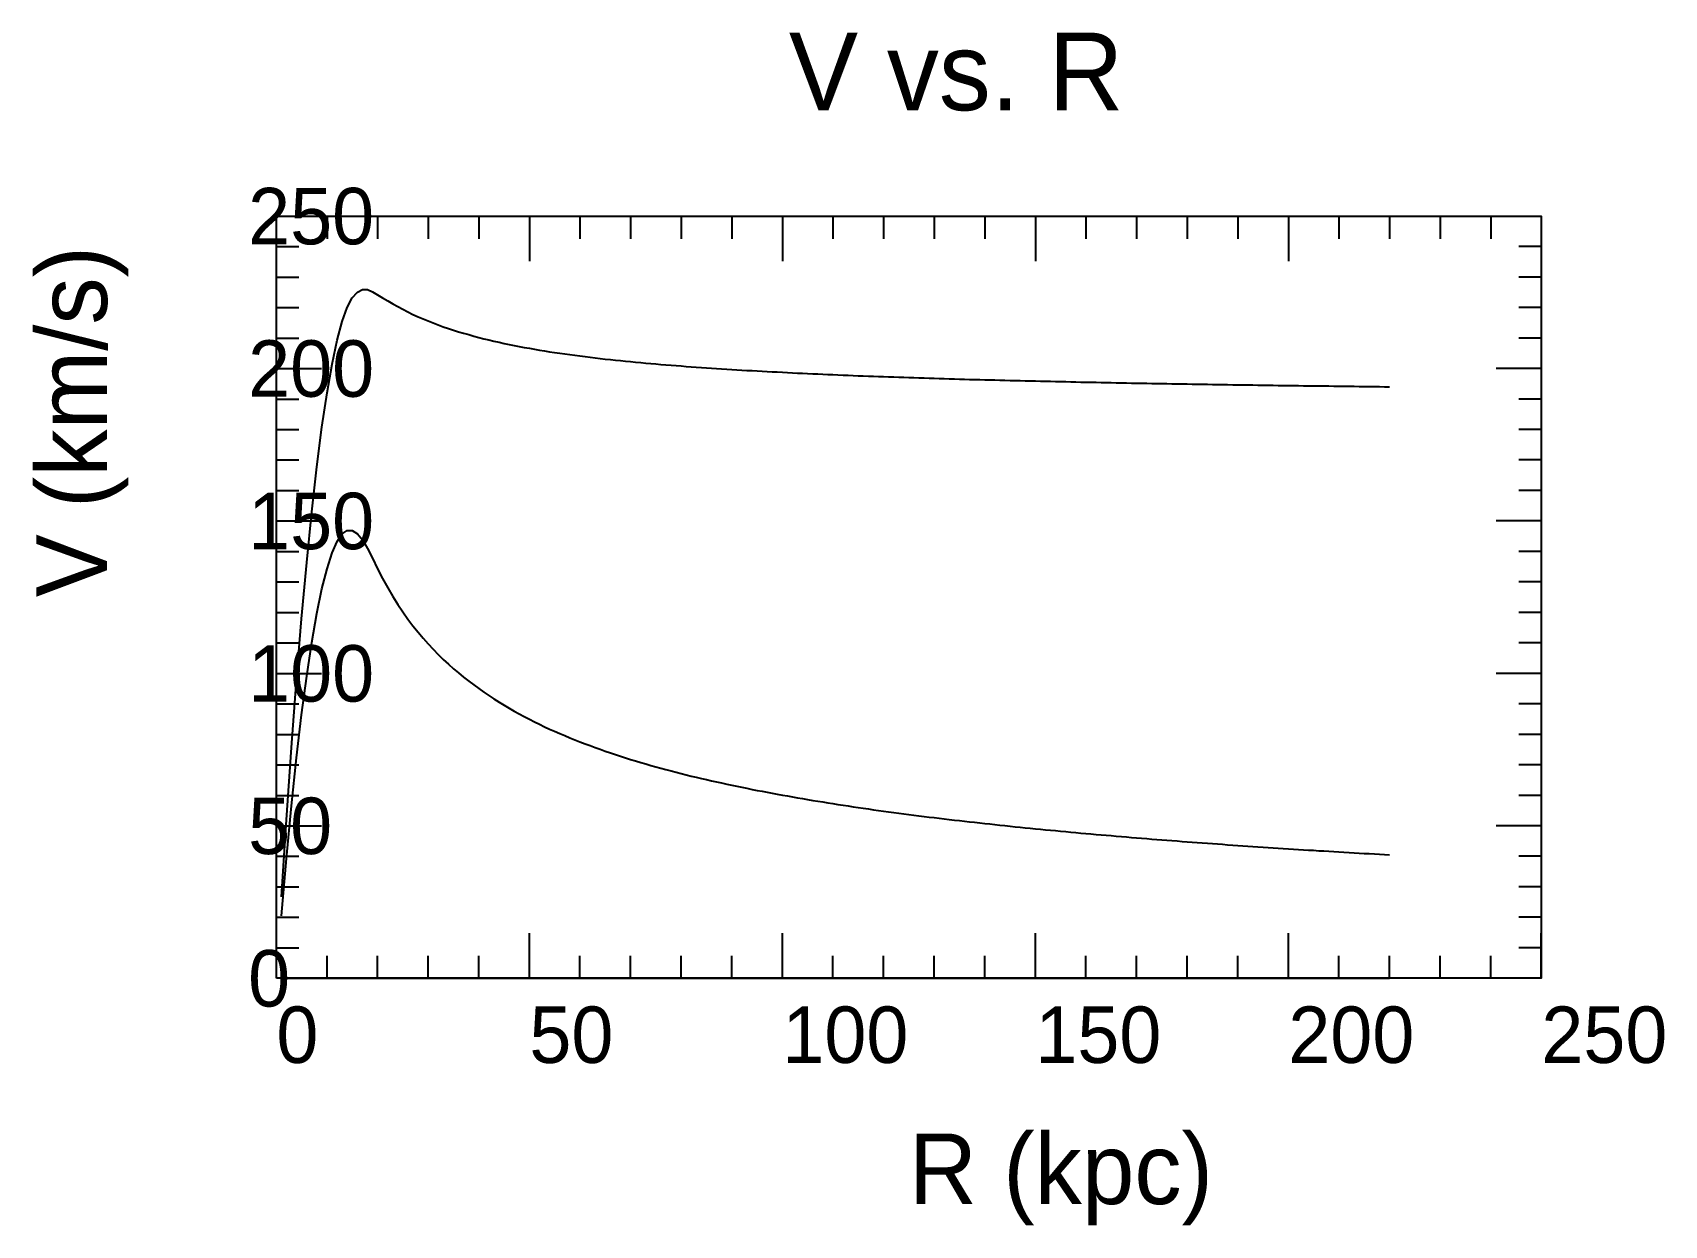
# Model space of a CAD drawing. Extents: x -35 to 197, y -35 to 134.
import ezdxf

# ---------------------------------------------------------------- set-up
doc = ezdxf.new("R2010")
doc.units = 0

msp = doc.modelspace()

# ---------------------------------------------------------------- linework, layer by layer
at = {"color": 0}
for p, q in [((7.17, 108), (7.17, 104.8)), ((14.34, 108), (14.34, 104.8)), ((21.5, 108), (21.5, 104.8)), ((28.67, 108), (28.67, 104.8)), ((35.84, 108), (35.84, 101.6)), ((43.01, 108), (43.01, 104.8)), ((50.18, 108), (50.18, 104.8)), ((57.34, 108), (57.34, 104.8)), ((64.51, 108), (64.51, 104.8)), ((71.68, 108), (71.68, 101.6)), ((78.85, 108), (78.85, 104.8)), ((86.02, 108), (86.02, 104.8)), ((93.18, 108), (93.18, 104.8)), ((100.35, 108), (100.35, 104.8)), ((107.52, 108), (107.52, 101.6)), ((114.69, 108), (114.69, 104.8)), ((121.86, 108), (121.86, 104.8)), ((129.02, 108), (129.02, 104.8)), ((136.19, 108), (136.19, 104.8)), ((143.36, 108), (143.36, 101.6)), ((150.53, 108), (150.53, 104.8)), ((157.7, 108), (157.7, 104.8)), ((164.86, 108), (164.86, 104.8)), ((172.03, 108), (172.03, 104.8)), ((179.2, 108), (179.2, 101.6)), ((0, 103.68), (3.2, 103.68)), ((179.2, 103.68), (176, 103.68)), ((0, 99.36), (3.2, 99.36)), ((179.2, 99.36), (176, 99.36)), ((0, 95.04), (3.2, 95.04)), ((179.2, 95.04), (176, 95.04)), ((0, 90.72), (3.2, 90.72)), ((179.2, 90.72), (176, 90.72)), ((0, 86.4), (6.4, 86.4)), ((179.2, 86.4), (172.8, 86.4)), ((0, 82.08), (3.2, 82.08)), ((179.2, 82.08), (176, 82.08)), ((0, 77.76), (3.2, 77.76)), ((179.2, 77.76), (176, 77.76)), ((0, 73.44), (3.2, 73.44)), ((179.2, 73.44), (176, 73.44)), ((0, 69.12), (3.2, 69.12)), ((179.2, 69.12), (176, 69.12)), ((0, 64.8), (6.4, 64.8)), ((179.2, 64.8), (172.8, 64.8)), ((0, 60.48), (3.2, 60.48)), ((179.2, 60.48), (176, 60.48)), ((0, 56.16), (3.2, 56.16)), ((179.2, 56.16), (176, 56.16)), ((0, 51.84), (3.2, 51.84)), ((179.2, 51.84), (176, 51.84)), ((0, 47.52), (3.2, 47.52)), ((179.2, 47.52), (176, 47.52)), ((0, 43.2), (6.4, 43.2)), ((179.2, 43.2), (172.8, 43.2)), ((0, 38.88), (3.2, 38.88)), ((179.2, 38.88), (176, 38.88)), ((0, 34.56), (3.2, 34.56)), ((179.2, 34.56), (176, 34.56)), ((0, 30.24), (3.2, 30.24)), ((179.2, 30.24), (176, 30.24)), ((0, 25.92), (3.2, 25.92)), ((179.2, 25.92), (176, 25.92)), ((0, 21.6), (6.4, 21.6)), ((179.2, 21.6), (172.8, 21.6)), ((0, 17.28), (3.2, 17.28)), ((179.2, 17.28), (176, 17.28)), ((0, 12.96), (3.2, 12.96)), ((179.2, 12.96), (176, 12.96)), ((0, 8.64), (3.2, 8.64)), ((179.2, 8.64), (176, 8.64)), ((35.84, 0), (35.84, 6.4)), ((71.68, 0), (71.68, 6.4)), ((107.52, 0), (107.52, 6.4)), ((143.36, 0), (143.36, 6.4)), ((179.2, 0), (179.2, 6.4)), ((0, 4.32), (3.2, 4.32)), ((7.17, 0), (7.17, 3.2)), ((14.34, 0), (14.34, 3.2)), ((21.5, 0), (21.5, 3.2)), ((28.67, 0), (28.67, 3.2)), ((43.01, 0), (43.01, 3.2)), ((50.18, 0), (50.18, 3.2)), ((57.34, 0), (57.34, 3.2)), ((64.51, 0), (64.51, 3.2)), ((78.85, 0), (78.85, 3.2)), ((86.02, 0), (86.02, 3.2)), ((93.18, 0), (93.18, 3.2)), ((100.35, 0), (100.35, 3.2)), ((114.69, 0), (114.69, 3.2)), ((121.86, 0), (121.86, 3.2)), ((129.02, 0), (129.02, 3.2)), ((136.19, 0), (136.19, 3.2)), ((150.53, 0), (150.53, 3.2)), ((157.7, 0), (157.7, 3.2)), ((164.86, 0), (164.86, 3.2)), ((172.03, 0), (172.03, 3.2)), ((179.2, 4.32), (176, 4.32))]:
    msp.add_line(p, q, dxfattribs=at)
msp.add_lwpolyline([(0, 0), (0, 108), (179.2, 108), (179.2, 0)], close=True, dxfattribs=at)
at = {"color": 3}
msp.add_lwpolyline([(0.72, 11.56), (1.43, 22.47), (2.15, 32.7), (2.87, 42.19), (3.58, 50.93), (4.3, 58.9), (5.02, 66.08), (5.73, 72.49), (6.45, 78.11), (7.17, 82.95), (7.88, 87.04), (8.6, 90.4), (9.32, 93.05), (10.04, 95.04), (10.75, 96.41), (11.47, 97.24), (12.19, 97.6), (12.9, 97.58), (13.62, 97.29), (14.34, 96.86), (15.05, 96.42), (15.77, 95.98), (16.49, 95.57), (17.2, 95.17), (17.92, 94.79), (18.64, 94.43), (19.35, 94.08), (20.07, 93.75), (20.79, 93.44), (21.5, 93.14), (22.22, 92.86), (22.94, 92.58), (23.65, 92.33), (24.37, 92.08), (25.09, 91.84), (25.8, 91.62), (26.52, 91.4), (27.24, 91.2), (27.96, 91), (28.67, 90.81), (29.39, 90.63), (30.11, 90.45), (30.82, 90.28), (31.54, 90.12), (32.26, 89.97), (32.97, 89.82), (33.69, 89.67), (34.41, 89.53), (35.12, 89.4), (35.84, 89.27), (36.56, 89.14), (37.27, 89.02), (37.99, 88.91), (38.71, 88.79), (39.42, 88.68), (40.14, 88.58), (40.86, 88.48), (41.57, 88.38), (42.29, 88.28), (43.01, 88.18), (43.72, 88.09), (44.44, 88.01), (45.16, 87.92), (45.88, 87.84), (46.59, 87.75), (47.31, 87.68), (48.03, 87.6), (48.74, 87.52), (49.46, 87.45), (50.18, 87.38), (50.89, 87.31), (51.61, 87.24), (52.33, 87.18), (53.04, 87.11), (53.76, 87.05), (54.48, 86.99), (55.19, 86.93), (55.91, 86.87), (56.63, 86.82), (57.34, 86.76), (58.06, 86.71), (58.78, 86.65), (59.49, 86.6), (60.21, 86.55), (60.93, 86.5), (61.64, 86.45), (62.36, 86.41), (63.08, 86.36), (63.8, 86.31), (64.51, 86.27), (65.23, 86.23), (65.95, 86.18), (66.66, 86.14), (67.38, 86.1), (68.1, 86.06), (68.81, 86.02), (69.53, 85.98), (70.25, 85.94), (70.96, 85.91), (71.68, 85.87), (72.4, 85.83), (73.11, 85.8), (73.83, 85.76), (74.55, 85.73), (75.26, 85.7), (75.98, 85.66), (76.7, 85.63), (77.41, 85.6), (78.13, 85.57), (78.85, 85.54), (79.56, 85.51), (80.28, 85.48), (81, 85.45), (81.72, 85.42), (82.43, 85.39), (83.15, 85.37), (83.87, 85.34), (84.58, 85.31), (85.3, 85.29), (86.02, 85.26), (86.73, 85.23), (87.45, 85.21), (88.17, 85.18), (88.88, 85.16), (89.6, 85.14), (90.32, 85.11), (91.03, 85.09), (91.75, 85.07), (92.47, 85.04), (93.18, 85.02), (93.9, 85), (94.62, 84.98), (95.33, 84.96), (96.05, 84.94), (96.77, 84.91), (97.48, 84.89), (98.2, 84.87), (98.92, 84.85), (99.64, 84.83), (100.35, 84.82), (101.07, 84.8), (101.79, 84.78), (102.5, 84.76), (103.22, 84.74), (103.94, 84.72), (104.65, 84.71), (105.37, 84.69), (106.09, 84.67), (106.8, 84.65), (107.52, 84.64), (108.24, 84.62), (108.95, 84.6), (109.67, 84.59), (110.39, 84.57), (111.1, 84.55), (111.82, 84.54), (112.54, 84.52), (113.25, 84.51), (113.97, 84.49), (114.69, 84.48), (115.4, 84.46), (116.12, 84.45), (116.84, 84.43), (117.56, 84.42), (118.27, 84.41), (118.99, 84.39), (119.71, 84.38), (120.42, 84.37), (121.14, 84.35), (121.86, 84.34), (122.57, 84.33), (123.29, 84.31), (124.01, 84.3), (124.72, 84.29), (125.44, 84.27), (126.16, 84.26), (126.87, 84.25), (127.59, 84.24), (128.31, 84.23), (129.02, 84.21), (129.74, 84.2), (130.46, 84.19), (131.17, 84.18), (131.89, 84.17), (132.61, 84.16), (133.32, 84.14), (134.04, 84.13), (134.76, 84.12), (135.48, 84.11), (136.19, 84.1), (136.91, 84.09), (137.63, 84.08), (138.34, 84.07), (139.06, 84.06), (139.78, 84.05), (140.49, 84.04), (141.21, 84.03), (141.93, 84.02), (142.64, 84.01), (143.36, 84), (144.08, 83.99), (144.79, 83.98), (145.51, 83.97), (146.23, 83.96), (146.94, 83.95), (147.66, 83.94), (148.38, 83.93), (149.09, 83.93), (149.81, 83.92), (150.53, 83.91), (151.24, 83.9), (151.96, 83.89), (152.68, 83.88), (153.4, 83.87), (154.11, 83.87), (154.83, 83.86), (155.55, 83.85), (156.26, 83.84), (156.98, 83.83), (157.7, 83.82)], dxfattribs=at)
at = {"color": 4}
msp.add_lwpolyline([(0.72, 11.56), (1.43, 22.47), (2.15, 32.7), (2.87, 42.19), (3.58, 50.93), (4.3, 58.9), (5.02, 66.08), (5.73, 72.49), (6.45, 78.11), (7.17, 82.95), (7.88, 87.04), (8.6, 90.4), (9.32, 93.05), (10.04, 95.04), (10.75, 96.41), (11.47, 97.24), (12.19, 97.6), (12.9, 97.58), (13.62, 97.29), (14.34, 96.86), (15.05, 96.42), (15.77, 95.98), (16.49, 95.57), (17.2, 95.17), (17.92, 94.79), (18.64, 94.43), (19.35, 94.08), (20.07, 93.75), (20.79, 93.44), (21.5, 93.14), (22.22, 92.86), (22.94, 92.58), (23.65, 92.33), (24.37, 92.08), (25.09, 91.84), (25.8, 91.62), (26.52, 91.4), (27.24, 91.2), (27.96, 91), (28.67, 90.81), (29.39, 90.63), (30.11, 90.45), (30.82, 90.28), (31.54, 90.12), (32.26, 89.97), (32.97, 89.82), (33.69, 89.67), (34.41, 89.53), (35.12, 89.4), (35.84, 89.27), (36.56, 89.14), (37.27, 89.02), (37.99, 88.91), (38.71, 88.79), (39.42, 88.68), (40.14, 88.58), (40.86, 88.48), (41.57, 88.38), (42.29, 88.28), (43.01, 88.18), (43.72, 88.09), (44.44, 88.01), (45.16, 87.92), (45.88, 87.84), (46.59, 87.75), (47.31, 87.68), (48.03, 87.6), (48.74, 87.52), (49.46, 87.45), (50.18, 87.38), (50.89, 87.31), (51.61, 87.24), (52.33, 87.18), (53.04, 87.11), (53.76, 87.05), (54.48, 86.99), (55.19, 86.93), (55.91, 86.87), (56.63, 86.82), (57.34, 86.76), (58.06, 86.71), (58.78, 86.65), (59.49, 86.6), (60.21, 86.55), (60.93, 86.5), (61.64, 86.45), (62.36, 86.41), (63.08, 86.36), (63.8, 86.31), (64.51, 86.27), (65.23, 86.23), (65.95, 86.18), (66.66, 86.14), (67.38, 86.1), (68.1, 86.06), (68.81, 86.02), (69.53, 85.98), (70.25, 85.94), (70.96, 85.91), (71.68, 85.87), (72.4, 85.83), (73.11, 85.8), (73.83, 85.76), (74.55, 85.73), (75.26, 85.7), (75.98, 85.66), (76.7, 85.63), (77.41, 85.6), (78.13, 85.57), (78.85, 85.54), (79.56, 85.51), (80.28, 85.48), (81, 85.45), (81.72, 85.42), (82.43, 85.39), (83.15, 85.37), (83.87, 85.34), (84.58, 85.31), (85.3, 85.29), (86.02, 85.26), (86.73, 85.23), (87.45, 85.21), (88.17, 85.18), (88.88, 85.16), (89.6, 85.14), (90.32, 85.11), (91.03, 85.09), (91.75, 85.07), (92.47, 85.04), (93.18, 85.02), (93.9, 85), (94.62, 84.98), (95.33, 84.96), (96.05, 84.94), (96.77, 84.91), (97.48, 84.89), (98.2, 84.87), (98.92, 84.85), (99.64, 84.83), (100.35, 84.82), (101.07, 84.8), (101.79, 84.78), (102.5, 84.76), (103.22, 84.74), (103.94, 84.72), (104.65, 84.71), (105.37, 84.69), (106.09, 84.67), (106.8, 84.65), (107.52, 84.64), (108.24, 84.62), (108.95, 84.6), (109.67, 84.59), (110.39, 84.57), (111.1, 84.55), (111.82, 84.54), (112.54, 84.52), (113.25, 84.51), (113.97, 84.49), (114.69, 84.48), (115.4, 84.46), (116.12, 84.45), (116.84, 84.43), (117.56, 84.42), (118.27, 84.41), (118.99, 84.39), (119.71, 84.38), (120.42, 84.37), (121.14, 84.35), (121.86, 84.34), (122.57, 84.33), (123.29, 84.31), (124.01, 84.3), (124.72, 84.29), (125.44, 84.27), (126.16, 84.26), (126.87, 84.25), (127.59, 84.24), (128.31, 84.23), (129.02, 84.21), (129.74, 84.2), (130.46, 84.19), (131.17, 84.18), (131.89, 84.17), (132.61, 84.16), (133.32, 84.14), (134.04, 84.13), (134.76, 84.12), (135.48, 84.11), (136.19, 84.1), (136.91, 84.09), (137.63, 84.08), (138.34, 84.07), (139.06, 84.06), (139.78, 84.05), (140.49, 84.04), (141.21, 84.03), (141.93, 84.02), (142.64, 84.01), (143.36, 84), (144.08, 83.99), (144.79, 83.98), (145.51, 83.97), (146.23, 83.96), (146.94, 83.95), (147.66, 83.94), (148.38, 83.93), (149.09, 83.93), (149.81, 83.92), (150.53, 83.91), (151.24, 83.9), (151.96, 83.89), (152.68, 83.88), (153.4, 83.87), (154.11, 83.87), (154.83, 83.86), (155.55, 83.85), (156.26, 83.84), (156.98, 83.83), (157.7, 83.82)], dxfattribs=at)
msp.add_lwpolyline([(0.72, 11.56), (1.43, 22.47), (2.15, 32.7), (2.87, 42.19), (3.58, 50.93), (4.3, 58.9), (5.02, 66.08), (5.73, 72.49), (6.45, 78.11), (7.17, 82.95), (7.88, 87.04), (8.6, 90.4), (9.32, 93.05), (10.04, 95.04), (10.75, 96.41), (11.47, 97.24), (12.19, 97.6), (12.9, 97.58), (13.62, 97.29), (14.34, 96.86), (15.05, 96.42), (15.77, 95.98), (16.49, 95.57), (17.2, 95.17), (17.92, 94.79), (18.64, 94.43), (19.35, 94.08), (20.07, 93.75), (20.79, 93.44), (21.5, 93.14), (22.22, 92.86), (22.94, 92.58), (23.65, 92.33), (24.37, 92.08), (25.09, 91.84), (25.8, 91.62), (26.52, 91.4), (27.24, 91.2), (27.96, 91), (28.67, 90.81), (29.39, 90.63), (30.11, 90.45), (30.82, 90.28), (31.54, 90.12), (32.26, 89.97), (32.97, 89.82), (33.69, 89.67), (34.41, 89.53), (35.12, 89.4), (35.84, 89.27), (36.56, 89.14), (37.27, 89.02), (37.99, 88.91), (38.71, 88.79), (39.42, 88.68), (40.14, 88.58), (40.86, 88.48), (41.57, 88.38), (42.29, 88.28), (43.01, 88.18), (43.72, 88.09), (44.44, 88.01), (45.16, 87.92), (45.88, 87.84), (46.59, 87.75), (47.31, 87.68), (48.03, 87.6), (48.74, 87.52), (49.46, 87.45), (50.18, 87.38), (50.89, 87.31), (51.61, 87.24), (52.33, 87.18), (53.04, 87.11), (53.76, 87.05), (54.48, 86.99), (55.19, 86.93), (55.91, 86.87), (56.63, 86.82), (57.34, 86.76), (58.06, 86.71), (58.78, 86.65), (59.49, 86.6), (60.21, 86.55), (60.93, 86.5), (61.64, 86.45), (62.36, 86.41), (63.08, 86.36), (63.8, 86.31), (64.51, 86.27), (65.23, 86.23), (65.95, 86.18), (66.66, 86.14), (67.38, 86.1), (68.1, 86.06), (68.81, 86.02), (69.53, 85.98), (70.25, 85.94), (70.96, 85.91), (71.68, 85.87), (72.4, 85.83), (73.11, 85.8), (73.83, 85.76), (74.55, 85.73), (75.26, 85.7), (75.98, 85.66), (76.7, 85.63), (77.41, 85.6), (78.13, 85.57), (78.85, 85.54), (79.56, 85.51), (80.28, 85.48), (81, 85.45), (81.72, 85.42), (82.43, 85.39), (83.15, 85.37), (83.87, 85.34), (84.58, 85.31), (85.3, 85.29), (86.02, 85.26), (86.73, 85.23), (87.45, 85.21), (88.17, 85.18), (88.88, 85.16), (89.6, 85.14), (90.32, 85.11), (91.03, 85.09), (91.75, 85.07), (92.47, 85.04), (93.18, 85.02), (93.9, 85), (94.62, 84.98), (95.33, 84.96), (96.05, 84.94), (96.77, 84.91), (97.48, 84.89), (98.2, 84.87), (98.92, 84.85), (99.64, 84.83), (100.35, 84.82), (101.07, 84.8), (101.79, 84.78), (102.5, 84.76), (103.22, 84.74), (103.94, 84.72), (104.65, 84.71), (105.37, 84.69), (106.09, 84.67), (106.8, 84.65), (107.52, 84.64), (108.24, 84.62), (108.95, 84.6), (109.67, 84.59), (110.39, 84.57), (111.1, 84.55), (111.82, 84.54), (112.54, 84.52), (113.25, 84.51), (113.97, 84.49), (114.69, 84.48), (115.4, 84.46), (116.12, 84.45), (116.84, 84.43), (117.56, 84.42), (118.27, 84.41), (118.99, 84.39), (119.71, 84.38), (120.42, 84.37), (121.14, 84.35), (121.86, 84.34), (122.57, 84.33), (123.29, 84.31), (124.01, 84.3), (124.72, 84.29), (125.44, 84.27), (126.16, 84.26), (126.87, 84.25), (127.59, 84.24), (128.31, 84.23), (129.02, 84.21), (129.74, 84.2), (130.46, 84.19), (131.17, 84.18), (131.89, 84.17), (132.61, 84.16), (133.32, 84.14), (134.04, 84.13), (134.76, 84.12), (135.48, 84.11), (136.19, 84.1), (136.91, 84.09), (137.63, 84.08), (138.34, 84.07), (139.06, 84.06), (139.78, 84.05), (140.49, 84.04), (141.21, 84.03), (141.93, 84.02), (142.64, 84.01), (143.36, 84), (144.08, 83.99), (144.79, 83.98), (145.51, 83.97), (146.23, 83.96), (146.94, 83.95), (147.66, 83.94), (148.38, 83.93), (149.09, 83.93), (149.81, 83.92), (150.53, 83.91), (151.24, 83.9), (151.96, 83.89), (152.68, 83.88), (153.4, 83.87), (154.11, 83.87), (154.83, 83.86), (155.55, 83.85), (156.26, 83.84), (156.98, 83.83), (157.7, 83.82)], dxfattribs=at)
at = {"color": 2}
msp.add_lwpolyline([(0.72, 8.84), (1.43, 16.98), (2.15, 24.45), (2.87, 31.23), (3.58, 37.35), (4.3, 42.79), (5.02, 47.57), (5.73, 51.7), (6.45, 55.19), (7.17, 58.04), (7.88, 60.28), (8.6, 61.91), (9.32, 62.96), (10.04, 63.47), (10.75, 63.46), (11.47, 62.99), (12.19, 62.12), (12.9, 60.92), (13.62, 59.52), (14.34, 58.04), (15.05, 56.64), (15.77, 55.34), (16.49, 54.12), (17.2, 52.98), (17.92, 51.91), (18.64, 50.9), (19.35, 49.95), (20.07, 49.05), (20.79, 48.2), (21.5, 47.39), (22.22, 46.62), (22.94, 45.88), (23.65, 45.18), (24.37, 44.51), (25.09, 43.87), (25.8, 43.26), (26.52, 42.67), (27.24, 42.11), (27.96, 41.56), (28.67, 41.04), (29.39, 40.54), (30.11, 40.05), (30.82, 39.58), (31.54, 39.13), (32.26, 38.69), (32.97, 38.27), (33.69, 37.86), (34.41, 37.46), (35.12, 37.08), (35.84, 36.71), (36.56, 36.35), (37.27, 35.99), (37.99, 35.65), (38.71, 35.32), (39.42, 35), (40.14, 34.69), (40.86, 34.38), (41.57, 34.08), (42.29, 33.79), (43.01, 33.51), (43.72, 33.23), (44.44, 32.96), (45.16, 32.7), (45.88, 32.45), (46.59, 32.19), (47.31, 31.95), (48.03, 31.71), (48.74, 31.48), (49.46, 31.25), (50.18, 31.02), (50.89, 30.8), (51.61, 30.59), (52.33, 30.38), (53.04, 30.17), (53.76, 29.97), (54.48, 29.77), (55.19, 29.58), (55.91, 29.39), (56.63, 29.2), (57.34, 29.02), (58.06, 28.84), (58.78, 28.66), (59.49, 28.49), (60.21, 28.32), (60.93, 28.15), (61.64, 27.99), (62.36, 27.83), (63.08, 27.67), (63.8, 27.51), (64.51, 27.36), (65.23, 27.21), (65.95, 27.06), (66.66, 26.92), (67.38, 26.77), (68.1, 26.63), (68.81, 26.49), (69.53, 26.35), (70.25, 26.22), (70.96, 26.09), (71.68, 25.96), (72.4, 25.83), (73.11, 25.7), (73.83, 25.58), (74.55, 25.45), (75.26, 25.33), (75.98, 25.21), (76.7, 25.09), (77.41, 24.98), (78.13, 24.86), (78.85, 24.75), (79.56, 24.64), (80.28, 24.53), (81, 24.42), (81.72, 24.31), (82.43, 24.2), (83.15, 24.1), (83.87, 24), (84.58, 23.89), (85.3, 23.79), (86.02, 23.69), (86.73, 23.6), (87.45, 23.5), (88.17, 23.4), (88.88, 23.31), (89.6, 23.22), (90.32, 23.12), (91.03, 23.03), (91.75, 22.94), (92.47, 22.85), (93.18, 22.77), (93.9, 22.68), (94.62, 22.59), (95.33, 22.51), (96.05, 22.42), (96.77, 22.34), (97.48, 22.26), (98.2, 22.18), (98.92, 22.1), (99.64, 22.02), (100.35, 21.94), (101.07, 21.86), (101.79, 21.78), (102.5, 21.71), (103.22, 21.63), (103.94, 21.56), (104.65, 21.48), (105.37, 21.41), (106.09, 21.34), (106.8, 21.26), (107.52, 21.19), (108.24, 21.12), (108.95, 21.05), (109.67, 20.98), (110.39, 20.92), (111.1, 20.85), (111.82, 20.78), (112.54, 20.72), (113.25, 20.65), (113.97, 20.58), (114.69, 20.52), (115.4, 20.46), (116.12, 20.39), (116.84, 20.33), (117.56, 20.27), (118.27, 20.21), (118.99, 20.15), (119.71, 20.09), (120.42, 20.03), (121.14, 19.97), (121.86, 19.91), (122.57, 19.85), (123.29, 19.79), (124.01, 19.73), (124.72, 19.68), (125.44, 19.62), (126.16, 19.57), (126.87, 19.51), (127.59, 19.46), (128.31, 19.4), (129.02, 19.35), (129.74, 19.29), (130.46, 19.24), (131.17, 19.19), (131.89, 19.14), (132.61, 19.08), (133.32, 19.03), (134.04, 18.98), (134.76, 18.93), (135.48, 18.88), (136.19, 18.83), (136.91, 18.78), (137.63, 18.73), (138.34, 18.68), (139.06, 18.64), (139.78, 18.59), (140.49, 18.54), (141.21, 18.49), (141.93, 18.45), (142.64, 18.4), (143.36, 18.35), (144.08, 18.31), (144.79, 18.26), (145.51, 18.22), (146.23, 18.17), (146.94, 18.13), (147.66, 18.08), (148.38, 18.04), (149.09, 18), (149.81, 17.95), (150.53, 17.91), (151.24, 17.87), (151.96, 17.83), (152.68, 17.78), (153.4, 17.74), (154.11, 17.7), (154.83, 17.66), (155.55, 17.62), (156.26, 17.58), (156.98, 17.54), (157.7, 17.5)], dxfattribs=at)
msp.add_lwpolyline([(0.72, 8.84), (1.43, 16.98), (2.15, 24.45), (2.87, 31.23), (3.58, 37.35), (4.3, 42.79), (5.02, 47.57), (5.73, 51.7), (6.45, 55.19), (7.17, 58.04), (7.88, 60.28), (8.6, 61.91), (9.32, 62.96), (10.04, 63.47), (10.75, 63.46), (11.47, 62.99), (12.19, 62.12), (12.9, 60.92), (13.62, 59.52), (14.34, 58.04), (15.05, 56.64), (15.77, 55.34), (16.49, 54.12), (17.2, 52.98), (17.92, 51.91), (18.64, 50.9), (19.35, 49.95), (20.07, 49.05), (20.79, 48.2), (21.5, 47.39), (22.22, 46.62), (22.94, 45.88), (23.65, 45.18), (24.37, 44.51), (25.09, 43.87), (25.8, 43.26), (26.52, 42.67), (27.24, 42.11), (27.96, 41.56), (28.67, 41.04), (29.39, 40.54), (30.11, 40.05), (30.82, 39.58), (31.54, 39.13), (32.26, 38.69), (32.97, 38.27), (33.69, 37.86), (34.41, 37.46), (35.12, 37.08), (35.84, 36.71), (36.56, 36.35), (37.27, 35.99), (37.99, 35.65), (38.71, 35.32), (39.42, 35), (40.14, 34.69), (40.86, 34.38), (41.57, 34.08), (42.29, 33.79), (43.01, 33.51), (43.72, 33.23), (44.44, 32.96), (45.16, 32.7), (45.88, 32.45), (46.59, 32.19), (47.31, 31.95), (48.03, 31.71), (48.74, 31.48), (49.46, 31.25), (50.18, 31.02), (50.89, 30.8), (51.61, 30.59), (52.33, 30.38), (53.04, 30.17), (53.76, 29.97), (54.48, 29.77), (55.19, 29.58), (55.91, 29.39), (56.63, 29.2), (57.34, 29.02), (58.06, 28.84), (58.78, 28.66), (59.49, 28.49), (60.21, 28.32), (60.93, 28.15), (61.64, 27.99), (62.36, 27.83), (63.08, 27.67), (63.8, 27.51), (64.51, 27.36), (65.23, 27.21), (65.95, 27.06), (66.66, 26.92), (67.38, 26.77), (68.1, 26.63), (68.81, 26.49), (69.53, 26.35), (70.25, 26.22), (70.96, 26.09), (71.68, 25.96), (72.4, 25.83), (73.11, 25.7), (73.83, 25.58), (74.55, 25.45), (75.26, 25.33), (75.98, 25.21), (76.7, 25.09), (77.41, 24.98), (78.13, 24.86), (78.85, 24.75), (79.56, 24.64), (80.28, 24.53), (81, 24.42), (81.72, 24.31), (82.43, 24.2), (83.15, 24.1), (83.87, 24), (84.58, 23.89), (85.3, 23.79), (86.02, 23.69), (86.73, 23.6), (87.45, 23.5), (88.17, 23.4), (88.88, 23.31), (89.6, 23.22), (90.32, 23.12), (91.03, 23.03), (91.75, 22.94), (92.47, 22.85), (93.18, 22.77), (93.9, 22.68), (94.62, 22.59), (95.33, 22.51), (96.05, 22.42), (96.77, 22.34), (97.48, 22.26), (98.2, 22.18), (98.92, 22.1), (99.64, 22.02), (100.35, 21.94), (101.07, 21.86), (101.79, 21.78), (102.5, 21.71), (103.22, 21.63), (103.94, 21.56), (104.65, 21.48), (105.37, 21.41), (106.09, 21.34), (106.8, 21.26), (107.52, 21.19), (108.24, 21.12), (108.95, 21.05), (109.67, 20.98), (110.39, 20.92), (111.1, 20.85), (111.82, 20.78), (112.54, 20.72), (113.25, 20.65), (113.97, 20.58), (114.69, 20.52), (115.4, 20.46), (116.12, 20.39), (116.84, 20.33), (117.56, 20.27), (118.27, 20.21), (118.99, 20.15), (119.71, 20.09), (120.42, 20.03), (121.14, 19.97), (121.86, 19.91), (122.57, 19.85), (123.29, 19.79), (124.01, 19.73), (124.72, 19.68), (125.44, 19.62), (126.16, 19.57), (126.87, 19.51), (127.59, 19.46), (128.31, 19.4), (129.02, 19.35), (129.74, 19.29), (130.46, 19.24), (131.17, 19.19), (131.89, 19.14), (132.61, 19.08), (133.32, 19.03), (134.04, 18.98), (134.76, 18.93), (135.48, 18.88), (136.19, 18.83), (136.91, 18.78), (137.63, 18.73), (138.34, 18.68), (139.06, 18.64), (139.78, 18.59), (140.49, 18.54), (141.21, 18.49), (141.93, 18.45), (142.64, 18.4), (143.36, 18.35), (144.08, 18.31), (144.79, 18.26), (145.51, 18.22), (146.23, 18.17), (146.94, 18.13), (147.66, 18.08), (148.38, 18.04), (149.09, 18), (149.81, 17.95), (150.53, 17.91), (151.24, 17.87), (151.96, 17.83), (152.68, 17.78), (153.4, 17.74), (154.11, 17.7), (154.83, 17.66), (155.55, 17.62), (156.26, 17.58), (156.98, 17.54), (157.7, 17.5)], dxfattribs=at)
at = {"color": 0}
msp.add_lwpolyline([(0.72, 0), (1.43, 0), (2.15, 0), (2.87, 0), (3.58, 0), (4.3, 0), (5.02, 0), (5.73, 0), (6.45, 0), (7.17, 0), (7.88, 0), (8.6, 0), (9.32, 0), (10.04, 0), (10.75, 0), (11.47, 0), (12.19, 0), (12.9, 0), (13.62, 0), (14.34, 0), (15.05, 0), (15.77, 0), (16.49, 0), (17.2, 0), (17.92, 0), (18.64, 0), (19.35, 0), (20.07, 0), (20.79, 0), (21.5, 0), (22.22, 0), (22.94, 0), (23.65, 0), (24.37, 0), (25.09, 0), (25.8, 0), (26.52, 0), (27.24, 0), (27.96, 0), (28.67, 0), (29.39, 0), (30.11, 0), (30.82, 0), (31.54, 0), (32.26, 0), (32.97, 0), (33.69, 0), (34.41, 0), (35.12, 0), (35.84, 0), (36.56, 0), (37.27, 0), (37.99, 0), (38.71, 0), (39.42, 0), (40.14, 0), (40.86, 0), (41.57, 0), (42.29, 0), (43.01, 0), (43.72, 0), (44.44, 0), (45.16, 0), (45.88, 0), (46.59, 0), (47.31, 0), (48.03, 0), (48.74, 0), (49.46, 0), (50.18, 0), (50.89, 0), (51.61, 0), (52.33, 0), (53.04, 0), (53.76, 0), (54.48, 0), (55.19, 0), (55.91, 0), (56.63, 0), (57.34, 0), (58.06, 0), (58.78, 0), (59.49, 0), (60.21, 0), (60.93, 0), (61.64, 0), (62.36, 0), (63.08, 0), (63.8, 0), (64.51, 0), (65.23, 0), (65.95, 0), (66.66, 0), (67.38, 0), (68.1, 0), (68.81, 0), (69.53, 0), (70.25, 0), (70.96, 0), (71.68, 0), (72.4, 0), (73.11, 0), (73.83, 0), (74.55, 0), (75.26, 0), (75.98, 0), (76.7, 0), (77.41, 0), (78.13, 0), (78.85, 0), (79.56, 0), (80.28, 0), (81, 0), (81.72, 0), (82.43, 0), (83.15, 0), (83.87, 0), (84.58, 0), (85.3, 0), (86.02, 0), (86.73, 0), (87.45, 0), (88.17, 0), (88.88, 0), (89.6, 0), (90.32, 0), (91.03, 0), (91.75, 0), (92.47, 0), (93.18, 0), (93.9, 0), (94.62, 0), (95.33, 0), (96.05, 0), (96.77, 0), (97.48, 0), (98.2, 0), (98.92, 0), (99.64, 0), (100.35, 0), (101.07, 0), (101.79, 0), (102.5, 0), (103.22, 0), (103.94, 0), (104.65, 0), (105.37, 0), (106.09, 0), (106.8, 0), (107.52, 0), (108.24, 0), (108.95, 0), (109.67, 0), (110.39, 0), (111.1, 0), (111.82, 0), (112.54, 0), (113.25, 0), (113.97, 0), (114.69, 0), (115.4, 0), (116.12, 0), (116.84, 0), (117.56, 0), (118.27, 0), (118.99, 0), (119.71, 0), (120.42, 0), (121.14, 0), (121.86, 0), (122.57, 0), (123.29, 0), (124.01, 0), (124.72, 0), (125.44, 0), (126.16, 0), (126.87, 0), (127.59, 0), (128.31, 0), (129.02, 0), (129.74, 0), (130.46, 0), (131.17, 0), (131.89, 0), (132.61, 0), (133.32, 0), (134.04, 0), (134.76, 0), (135.48, 0), (136.19, 0), (136.91, 0), (137.63, 0), (138.34, 0), (139.06, 0), (139.78, 0), (140.49, 0), (141.21, 0), (141.93, 0), (142.64, 0), (143.36, 0), (144.08, 0), (144.79, 0), (145.51, 0), (146.23, 0), (146.94, 0), (147.66, 0), (148.38, 0), (149.09, 0), (149.81, 0), (150.53, 0), (151.24, 0), (151.96, 0), (152.68, 0), (153.4, 0), (154.11, 0), (154.83, 0), (155.55, 0), (156.26, 0), (156.98, 0), (157.7, 0)], dxfattribs=at)
at = {"color": 1}
msp.add_lwpolyline([(0.72, 0), (1.43, 0), (2.15, 0), (2.87, 0), (3.58, 0), (4.3, 0), (5.02, 0), (5.73, 0), (6.45, 0), (7.17, 0), (7.88, 0), (8.6, 0), (9.32, 0), (10.04, 0), (10.75, 0), (11.47, 0), (12.19, 0), (12.9, 0), (13.62, 0), (14.34, 0), (15.05, 0), (15.77, 0), (16.49, 0), (17.2, 0), (17.92, 0), (18.64, 0), (19.35, 0), (20.07, 0), (20.79, 0), (21.5, 0), (22.22, 0), (22.94, 0), (23.65, 0), (24.37, 0), (25.09, 0), (25.8, 0), (26.52, 0), (27.24, 0), (27.96, 0), (28.67, 0), (29.39, 0), (30.11, 0), (30.82, 0), (31.54, 0), (32.26, 0), (32.97, 0), (33.69, 0), (34.41, 0), (35.12, 0), (35.84, 0), (36.56, 0), (37.27, 0), (37.99, 0), (38.71, 0), (39.42, 0), (40.14, 0), (40.86, 0), (41.57, 0), (42.29, 0), (43.01, 0), (43.72, 0), (44.44, 0), (45.16, 0), (45.88, 0), (46.59, 0), (47.31, 0), (48.03, 0), (48.74, 0), (49.46, 0), (50.18, 0), (50.89, 0), (51.61, 0), (52.33, 0), (53.04, 0), (53.76, 0), (54.48, 0), (55.19, 0), (55.91, 0), (56.63, 0), (57.34, 0), (58.06, 0), (58.78, 0), (59.49, 0), (60.21, 0), (60.93, 0), (61.64, 0), (62.36, 0), (63.08, 0), (63.8, 0), (64.51, 0), (65.23, 0), (65.95, 0), (66.66, 0), (67.38, 0), (68.1, 0), (68.81, 0), (69.53, 0), (70.25, 0), (70.96, 0), (71.68, 0), (72.4, 0), (73.11, 0), (73.83, 0), (74.55, 0), (75.26, 0), (75.98, 0), (76.7, 0), (77.41, 0), (78.13, 0), (78.85, 0), (79.56, 0), (80.28, 0), (81, 0), (81.72, 0), (82.43, 0), (83.15, 0), (83.87, 0), (84.58, 0), (85.3, 0), (86.02, 0), (86.73, 0), (87.45, 0), (88.17, 0), (88.88, 0), (89.6, 0), (90.32, 0), (91.03, 0), (91.75, 0), (92.47, 0), (93.18, 0), (93.9, 0), (94.62, 0), (95.33, 0), (96.05, 0), (96.77, 0), (97.48, 0), (98.2, 0), (98.92, 0), (99.64, 0), (100.35, 0), (101.07, 0), (101.79, 0), (102.5, 0), (103.22, 0), (103.94, 0), (104.65, 0), (105.37, 0), (106.09, 0), (106.8, 0), (107.52, 0), (108.24, 0), (108.95, 0), (109.67, 0), (110.39, 0), (111.1, 0), (111.82, 0), (112.54, 0), (113.25, 0), (113.97, 0), (114.69, 0), (115.4, 0), (116.12, 0), (116.84, 0), (117.56, 0), (118.27, 0), (118.99, 0), (119.71, 0), (120.42, 0), (121.14, 0), (121.86, 0), (122.57, 0), (123.29, 0), (124.01, 0), (124.72, 0), (125.44, 0), (126.16, 0), (126.87, 0), (127.59, 0), (128.31, 0), (129.02, 0), (129.74, 0), (130.46, 0), (131.17, 0), (131.89, 0), (132.61, 0), (133.32, 0), (134.04, 0), (134.76, 0), (135.48, 0), (136.19, 0), (136.91, 0), (137.63, 0), (138.34, 0), (139.06, 0), (139.78, 0), (140.49, 0), (141.21, 0), (141.93, 0), (142.64, 0), (143.36, 0), (144.08, 0), (144.79, 0), (145.51, 0), (146.23, 0), (146.94, 0), (147.66, 0), (148.38, 0), (149.09, 0), (149.81, 0), (150.53, 0), (151.24, 0), (151.96, 0), (152.68, 0), (153.4, 0), (154.11, 0), (154.83, 0), (155.55, 0), (156.26, 0), (156.98, 0), (157.7, 0)], dxfattribs=at)

# ---------------------------------------------------------------- texts
at = {"color": 0}
for s, height, p in [('V vs. R', 11, (72.6, 123)), ('250', 8, (-4, 104)), ('200', 8, (-4, 82.4)), ('150', 8, (-4, 60.8)), ('100', 8, (-4, 39.2)), ('50', 8, (-4, 17.6)), ('0', 8, (-4, -4)), ('0', 8, (0, -12)), ('50', 8, (35.84, -12)), ('100', 8, (71.68, -12)), ('150', 8, (107.52, -12)), ('200', 8, (143.36, -12)), ('250', 8, (179.2, -12)), ('R (kpc)', 10, (89.6, -32))]:
    msp.add_text(s, height=height, dxfattribs=at).set_placement(p)
msp.add_text('V (km/s)', height=10, rotation=90, dxfattribs=at).set_placement((-24, 54))

doc.saveas('drawing.dxf')
